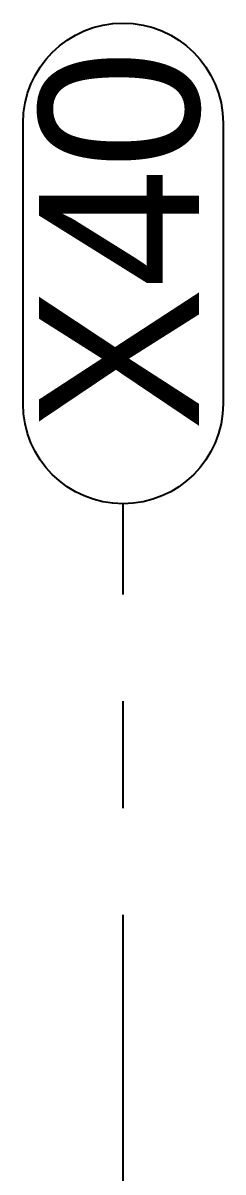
# Model space of a CAD drawing. Header units: millimetres. Extents: x 1066295 to 1300022, y -5734212 to -5454663.
# Drawn here: x 1225675 to 1225909, y -5705871 to -5704525 of the extents above; entities that cross this region are included whole.
import ezdxf

# ---------------------------------------------------------------- set-up
doc = ezdxf.new("R2010")
doc.units = ezdxf.units.MM
doc.header["$LTSCALE"] = 1000
doc.header["$MEASUREMENT"] = 0
for name, pattern in [('AUDIT_D_120904163729-0', [0]), ('T9_KEY PLAN(TYPICAL FLOOR)$0$T8_REFUGE COLUMNS$0$AUDIT_D_120904163729-0', [0]), ('T9_KEY PLAN(TYPICAL FLOOR)$0$T8_REFUGE COLUMNS$0$CENTER2', [1.125, 0.75, -0.125, 0.125, -0.125])]:
    doc.linetypes.add(name, pattern=pattern)
doc.layers.get('0').update_dxf_attribs({"linetype": 'AUDIT_D_120904163729-0'})
doc.layers.add('T9_KEY PLAN(TYPICAL FLOOR)$0$T8(T9 IS SIMILAR)$0$D&W', color=8, linetype='Continuous', lineweight=25)
for name, color, linetype in [('T9_KEY PLAN(TYPICAL FLOOR)$0$T8_REFUGE COLUMNS$0$A-CENTERLINE', 193, 'T9_KEY PLAN(TYPICAL FLOOR)$0$T8_REFUGE COLUMNS$0$CENTER2'), ('T9_KEY PLAN(TYPICAL FLOOR)$0$T8_REFUGE COLUMNS$0$A-COLUMN GRID NUMBERING', 4, 'T9_KEY PLAN(TYPICAL FLOOR)$0$T8_REFUGE COLUMNS$0$AUDIT_D_120904163729-0'), ('T9_KEY PLAN(TYPICAL FLOOR)$0$T8_TYPICAL COLUMNS$0$A-RCC COLS', 3, 'Continuous')]:
    doc.layers.add(name, color=color, linetype=linetype)
doc.styles.add('T9_KEY PLAN(TYPICAL FLOOR)$0$T8_REFUGE COLUMNS$0$STANDARD', font='GOTHIC.TTF')

# ---------------------------------------------------------------- blocks, each defined once
blk = doc.blocks.new('T9_KEY PLAN(TYPICAL FLOOR)$0$T8_REFUGE COLUMNS')
at = {"layer": 'T9_KEY PLAN(TYPICAL FLOOR)$0$T8_REFUGE COLUMNS$0$A-CENTERLINE'}
blk.add_line((1227537.1, -5720797.2), (1227537.1, -5702690.8), dxfattribs=at)
at = {"layer": 'T9_KEY PLAN(TYPICAL FLOOR)$0$T8_REFUGE COLUMNS$0$A-COLUMN GRID NUMBERING', "linetype": 'ByBlock'}
blk.add_lwpolyline([(1227654.3, -5702573.6, -1), (1227419.9, -5702573.6), (1227419.9, -5702244.8, -1), (1227654.3, -5702244.8)], format="xyb", close=True, dxfattribs=at)
at = {"layer": 'T9_KEY PLAN(TYPICAL FLOOR)$0$T8_REFUGE COLUMNS$0$A-COLUMN GRID NUMBERING', "linetype": 'ByBlock', "insert": (1227438.6, -5702605.1), "char_height": 187.5, "attachment_point": 1, "rotation": 90, "style": 'T9_KEY PLAN(TYPICAL FLOOR)$0$T8_REFUGE COLUMNS$0$STANDARD'}
blk.add_mtext_dynamic_manual_height_columns('X40', width=444.685, gutter_width=500, heights=[0], dxfattribs=at)
blk = doc.blocks.new('T9_KEY PLAN(TYPICAL FLOOR)$0$T8_TYPICAL COLUMNS')
at = {"layer": 'T9_KEY PLAN(TYPICAL FLOOR)$0$T8_TYPICAL COLUMNS$0$A-RCC COLS', "linetype": 'ByBlock'}
blk.add_blockref('T9_KEY PLAN(TYPICAL FLOOR)$0$T8_REFUGE COLUMNS', (0, 0), dxfattribs=at)
blk = doc.blocks.new('T9_KEY PLAN(TYPICAL FLOOR)')
at = {"layer": 'T9_KEY PLAN(TYPICAL FLOOR)$0$T8(T9 IS SIMILAR)$0$D&W', "color": 8, "linetype": 'ByBlock'}
blk.add_blockref('T9_KEY PLAN(TYPICAL FLOOR)$0$T8_TYPICAL COLUMNS', (0, 0), dxfattribs=at)
blk = doc.blocks.new('T9_PROFILE SECTIONS')
at = {"linetype": 'ByBlock'}
blk.add_blockref('T9_KEY PLAN(TYPICAL FLOOR)', (0.1954, 0.8356), dxfattribs=at)

msp = doc.modelspace()

# ---------------------------------------------------------------- block references
at = {"linetype": 'ByBlock'}
msp.add_blockref('T9_PROFILE SECTIONS', (-1745.2, -2398.4, 0.4), dxfattribs=at)

doc.saveas('drawing.dxf')
